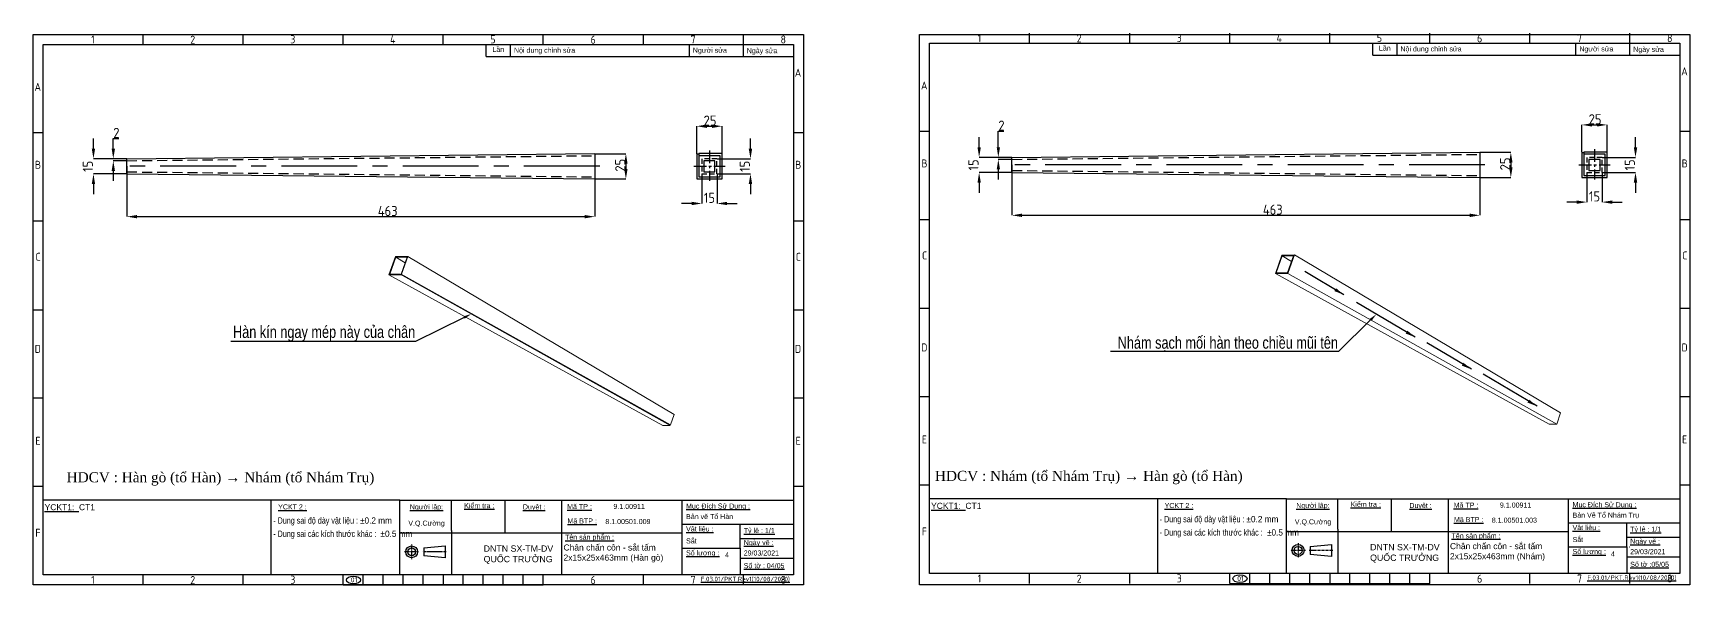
# Model space of a CAD drawing. Header units: millimetres. Extents: x -205945 to -46279, y 28253 to 108078.
# Drawn here: x -116223 to -114584, y 54453 to 54999 of the extents above; entities that cross this region are included whole.
import ezdxf
from ezdxf import colors
from ezdxf.entities.mleader import LeaderData, LeaderLine
from ezdxf.math import Vec2, Vec3

# ---------------------------------------------------------------- set-up
doc = ezdxf.new("R2010")
doc.units = ezdxf.units.MM
doc.header["$PDMODE"] = 2
for name, pattern in [('CENTER', [2, 1.25, -0.25, 0.25, -0.25]), ('CENTERX2', [4, 2.5, -0.5, 0.5, -0.5]), ('CONTPVMNIL', [0]), ('DASHEDX2', [1.5, 1, -0.5])]:
    doc.linetypes.add(name, pattern=pattern)
doc.layers.get('0').update_dxf_attribs({"linetype": 'CONTPVMNIL'})
doc.layers.get('DEFPOINTS').update_dxf_attribs({"color": 6})
for name, color, linetype in [('CENTER', 1, 'CENTERX2'), ('FRAME050', 6, 'Continuous'), ('hatch', 4, 'DASHEDX2'), ('MAIN', 7, 'Continuous')]:
    doc.layers.add(name, color=color, linetype=linetype)
doc.styles.add('ISOCP', font='isocp')
doc.styles.add('SLDTEXTSTYLE1', font='timesi.ttf', dxfattribs={"width": 0.933})
doc.styles.add('SLDTEXTSTYLE3', font='TXT', dxfattribs={"width": 0.65, "bigfont": 'bigfont'})
doc.styles.get("Standard").update_dxf_attribs({"font": 'isocp.shx'})
doc.styles.add('style1', font='arial.ttf', dxfattribs={"width": 0.75})
doc.dimstyles.new('Dim20', dxfattribs={"dimtxt": 20, "dimasz": 10, "dimexe": 0, "dimexo": 0, "dimgap": 0.6, "dimtad": 1, "dimtoh": 1, "dimdsep": 46, "dimtxsty": 'ISOCP', "dimcen": 0, "dimclrd": 3, "dimclre": 3, "dimclrt": 7, "dimadec": 3, "dimazin": 2, "dimtp": 0.05, "dimtm": 0.05, "dimtfac": 0.7, "dimtofl": 0, "dimtmove": 0, "dimatfit": 3, "dimfxl": 0, "dimtolj": 1, "dimarcsym": 0})
doc.dimstyles.new('Dim20$0', dxfattribs={"dimtxt": 20, "dimasz": 10, "dimexe": 0, "dimexo": 0, "dimgap": 0.6, "dimtad": 1, "dimtoh": 1, "dimdsep": 46, "dimtxsty": 'ISOCP', "dimcen": 0, "dimclrd": 3, "dimclre": 3, "dimclrt": 7, "dimadec": 3, "dimazin": 2, "dimtp": 0.05, "dimtm": 0.05, "dimtfac": 0.7, "dimtofl": 0, "dimtmove": 0, "dimatfit": 3, "dimfxl": 0, "dimtolj": 1, "dimarcsym": 0})

# ---------------------------------------------------------------- blocks, each defined once
blk = doc.blocks.new('ẢERHAEEH')
at = {"layer": 'FRAME050'}
for p, q in [((-261.36, 213.96), (-261.36, 217.92)), ((-221.76, 213.96), (-221.76, 217.92)), ((-182.16, 213.96), (-182.16, 217.92)), ((-142.56, 213.96), (-142.56, 217.92)), ((-102.96, 213.96), (-102.96, 217.92)), ((-63.36, 213.96), (-63.36, 217.92)), ((-23.76, 213.96), (-23.76, 217.92)), ((-300.96, 178.96), (-304.92, 178.96)), ((0, 178.96), (-3.96, 178.96)), ((-300.96, 143.96), (-304.92, 143.96)), ((0, 143.96), (-3.96, 143.96)), ((-304.92, 108.96), (-300.96, 108.96)), ((-3.96, 108.96), (0, 108.96)), ((-300.96, 73.96), (-304.92, 73.96)), ((0, 73.96), (-3.96, 73.96)), ((-300.96, 38.96), (-304.92, 38.96)), ((0, 38.96), (-3.96, 38.96)), ((-261.36, 0), (-261.36, 3.96)), ((-221.76, 0), (-221.76, 3.96)), ((-182.16, 0), (-182.16, 3.96)), ((-182.16, 0), (-102.96, 0)), ((-174.24, 0), (-174.24, 3.96)), ((-166.32, 0), (-166.32, 3.96)), ((-158.4, 0), (-158.4, 3.96)), ((-150.48, 0), (-150.48, 3.96)), ((-142.56, 3.96), (-142.56, 0)), ((-134.64, 0), (-134.64, 3.96)), ((-126.72, 0), (-126.72, 3.96)), ((-118.8, 0), (-118.8, 3.96)), ((-110.88, 0), (-110.88, 3.96)), ((-102.96, 0), (-102.96, 3.96)), ((-63.36, 0), (-63.36, 3.96)), ((-23.76, 0), (-23.76, 3.96))]:
    blk.add_line(p, q, dxfattribs=at)
at = {"layer": 'MAIN', "color": 7, "linetype": 'Continuous'}
blk.add_lwpolyline([(-300.96, 213.96), (-3.96, 213.96), (-3.96, 3.96), (-300.96, 3.96)], close=True, dxfattribs=at)
at = {"layer": 'FRAME050', "style": 'ISOCP'}
for s, p in [('1', (-281.95, 214.36)), ('2', (-242.72, 214.28)), ('3', (-203.13, 214.42)), ('4', (-163.63, 214.36)), ('5', (-123.93, 214.42)), ('6', (-84.25, 214.28)), ('7', (-44.67, 214.36)), ('8', (-9.03, 214.36)), ('A', (-3.41, 201.17)), ('A', (-304.37, 195.59)), ('B', (-304.21, 164.74)), ('B', (-3.25, 164.74)), ('C', (-303.97, 128.3)), ('C', (-3.01, 128.3)), ('D', (-304.3, 91.87)), ('D', (-3.34, 91.87)), ('E', (-304.05, 55.44)), ('E', (-3.09, 55.44)), ('F', (-304.05, 19.01)), ('1', (-281.95, 0.4)), ('2', (-242.72, 0.32)), ('3', (-203.13, 0.46)), ('6', (-84.25, 0.32)), ('7', (-44.67, 0.4)), ('8', (-9.03, 0.4))]:
    blk.add_text(s, height=3.17, dxfattribs=at).set_placement(p)
blk = doc.blocks.new('*D387')
at = {"color": 3, "lineweight": -2, "ltscale": 30, "transparency": 16777216}
for p, q in [((-115254.4, 54868.9), (-115254.4, 54819)), ((-114791.4, 54868.9), (-114791.4, 54819)), ((-115244.4, 54819), (-114801.4, 54819))]:
    blk.add_line(p, q, dxfattribs=at)
at = {"color": 3, "ltscale": 30, "transparency": 16777216}
for points in [[(-115244.4, 54820.7), (-115244.4, 54817.3), (-115254.4, 54819)], [(-114801.4, 54820.7), (-114801.4, 54817.3), (-114791.4, 54819)]]:
    blk.add_solid(points, dxfattribs=at)
at = {"layer": 'DEFPOINTS', "color": 0, "ltscale": 30, "transparency": 16777216}
for p in [(-115254.4, 54868.9), (-114791.4, 54868.9), (-114791.4, 54819)]:
    blk.add_point(p, dxfattribs=at)
at = {"color": 7, "ltscale": 30, "transparency": 16777216, "insert": (-114996.3, 54824.6), "char_height": 10, "attachment_point": 5, "style": 'ISOCP'}
blk.add_mtext('\\A1;463', dxfattribs=at)
blk = doc.blocks.new('*D388')
at = {"color": 3, "lineweight": -2, "ltscale": 30, "transparency": 16777216}
for p, q in [((-114791.4, 54881.4), (-114760.7, 54881.4)), ((-114760.7, 54871.4), (-114760.7, 54866.4)), ((-114791.4, 54856.4), (-114760.7, 54856.4))]:
    blk.add_line(p, q, dxfattribs=at)
at = {"color": 3, "ltscale": 30, "transparency": 16777216}
for points in [[(-114762.3, 54871.4), (-114759, 54871.4), (-114760.7, 54881.4)], [(-114762.3, 54866.4), (-114759, 54866.4), (-114760.7, 54856.4)]]:
    blk.add_solid(points, dxfattribs=at)
at = {"layer": 'DEFPOINTS', "color": 0, "ltscale": 30, "transparency": 16777216}
for p in [(-114791.4, 54881.4), (-114791.4, 54856.4), (-114760.7, 54856.4)]:
    blk.add_point(p, dxfattribs=at)
at = {"color": 7, "ltscale": 30, "transparency": 16777216, "insert": (-114766.3, 54869.9), "char_height": 10, "attachment_point": 5, "rotation": 90, "style": 'ISOCP'}
blk.add_mtext('\\A1;25', dxfattribs=at)
blk = doc.blocks.new('*D389')
at = {"color": 3, "lineweight": -2, "ltscale": 30, "transparency": 16777216}
for p, q in [((-114690.4, 54881.4), (-114690.4, 54908.5)), ((-114680.4, 54908.5), (-114675.4, 54908.5)), ((-114665.4, 54881.4), (-114665.4, 54908.5))]:
    blk.add_line(p, q, dxfattribs=at)
at = {"color": 3, "ltscale": 30, "transparency": 16777216}
for points in [[(-114680.4, 54910.2), (-114680.4, 54906.9), (-114690.4, 54908.5)], [(-114675.4, 54910.2), (-114675.4, 54906.9), (-114665.4, 54908.5)]]:
    blk.add_solid(points, dxfattribs=at)
at = {"layer": 'DEFPOINTS', "color": 0, "ltscale": 30, "transparency": 16777216}
for p in [(-114665.4, 54908.5), (-114690.4, 54881.4), (-114665.4, 54881.4)]:
    blk.add_point(p, dxfattribs=at)
at = {"color": 7, "ltscale": 30, "transparency": 16777216, "insert": (-114677.3, 54914.1), "char_height": 10, "attachment_point": 5, "style": 'ISOCP'}
blk.add_mtext('\\A1;25', dxfattribs=at)
blk = doc.blocks.new('*D390')
at = {"color": 3, "lineweight": -2, "ltscale": 30, "transparency": 16777216}
for p, q in [((-115267.9, 54886.4), (-115267.9, 54902.2)), ((-115267.9, 54902.2), (-115262.4, 54902.2)), ((-115254.4, 54876.4), (-115267.9, 54876.4)), ((-115254.4, 54874.4), (-115267.9, 54874.4)), ((-115267.9, 54864.4), (-115267.9, 54854.4))]:
    blk.add_line(p, q, dxfattribs=at)
at = {"color": 3, "ltscale": 30, "transparency": 16777216}
for points in [[(-115269.5, 54886.4), (-115266.2, 54886.4), (-115267.9, 54876.4)], [(-115269.5, 54864.4), (-115266.2, 54864.4), (-115267.9, 54874.4)]]:
    blk.add_solid(points, dxfattribs=at)
at = {"layer": 'DEFPOINTS', "color": 0, "ltscale": 30, "transparency": 16777216}
for p in [(-115267.9, 54874.4), (-115254.4, 54876.4), (-115254.4, 54874.4)]:
    blk.add_point(p, dxfattribs=at)
at = {"color": 7, "ltscale": 30, "transparency": 16777216, "insert": (-115264.8, 54907.8), "char_height": 10, "attachment_point": 5, "style": 'ISOCP'}
blk.add_mtext('\\A1;2', dxfattribs=at)
blk = doc.blocks.new('*D484')
at = {"color": 3, "lineweight": -2, "ltscale": 30, "transparency": 16777216}
for p, q in [((-116130.3, 54867.5), (-116130.3, 54817.7)), ((-115667.3, 54867.5), (-115667.3, 54817.7)), ((-116120.3, 54817.7), (-115677.3, 54817.7))]:
    blk.add_line(p, q, dxfattribs=at)
at = {"color": 3, "ltscale": 30, "transparency": 16777216}
for points in [[(-116120.3, 54819.3), (-116120.3, 54816), (-116130.3, 54817.7)], [(-115677.3, 54819.3), (-115677.3, 54816), (-115667.3, 54817.7)]]:
    blk.add_solid(points, dxfattribs=at)
at = {"layer": 'DEFPOINTS', "color": 0, "ltscale": 30, "transparency": 16777216}
for p in [(-116130.3, 54867.5), (-115667.3, 54867.5), (-115667.3, 54817.7)]:
    blk.add_point(p, dxfattribs=at)
at = {"color": 7, "ltscale": 30, "transparency": 16777216, "insert": (-115872.2, 54823.3), "char_height": 10, "attachment_point": 5, "style": 'ISOCP'}
blk.add_mtext('\\A1;463', dxfattribs=at)
blk = doc.blocks.new('*D485')
at = {"color": 3, "lineweight": -2, "ltscale": 30, "transparency": 16777216}
for p, q in [((-115667.3, 54880), (-115636.5, 54880)), ((-115636.5, 54870), (-115636.5, 54865)), ((-115667.3, 54855), (-115636.5, 54855))]:
    blk.add_line(p, q, dxfattribs=at)
at = {"color": 3, "ltscale": 30, "transparency": 16777216}
for points in [[(-115638.2, 54870), (-115634.8, 54870), (-115636.5, 54880)], [(-115638.2, 54865), (-115634.8, 54865), (-115636.5, 54855)]]:
    blk.add_solid(points, dxfattribs=at)
at = {"layer": 'DEFPOINTS', "color": 0, "ltscale": 30, "transparency": 16777216}
for p in [(-115667.3, 54880), (-115667.3, 54855), (-115636.5, 54855)]:
    blk.add_point(p, dxfattribs=at)
at = {"color": 7, "ltscale": 30, "transparency": 16777216, "insert": (-115642.1, 54868.6), "char_height": 10, "attachment_point": 5, "rotation": 90, "style": 'ISOCP'}
blk.add_mtext('\\A1;25', dxfattribs=at)
blk = doc.blocks.new('*D486')
at = {"color": 3, "lineweight": -2, "ltscale": 30, "transparency": 16777216}
for p, q in [((-116143.8, 54885), (-116143.8, 54895)), ((-116143.8, 54895), (-116138.3, 54895)), ((-116130.3, 54875), (-116143.8, 54875)), ((-116130.3, 54873), (-116143.8, 54873)), ((-116143.8, 54863), (-116143.8, 54853))]:
    blk.add_line(p, q, dxfattribs=at)
at = {"color": 3, "ltscale": 30, "transparency": 16777216}
for points in [[(-116145.4, 54885), (-116142.1, 54885), (-116143.8, 54875)], [(-116145.4, 54863), (-116142.1, 54863), (-116143.8, 54873)]]:
    blk.add_solid(points, dxfattribs=at)
at = {"layer": 'DEFPOINTS', "color": 0, "ltscale": 30, "transparency": 16777216}
for p in [(-116143.8, 54873), (-116130.3, 54875), (-116130.3, 54873)]:
    blk.add_point(p, dxfattribs=at)
at = {"color": 7, "ltscale": 30, "transparency": 16777216, "insert": (-116140.7, 54900.6), "char_height": 10, "attachment_point": 5, "style": 'ISOCP'}
blk.add_mtext('\\A1;2', dxfattribs=at)
blk = doc.blocks.new('A$C0D1F2D8E')
at = {"color": 0, "linetype": 'Continuous', "lineweight": 0, "extrusion": (1.38778e-16, 0.830963, 0.556327)}
for p, q in [((-870.3, 910.6), (-846.5, 915)), ((-870.3, 910.6), (-863.9, 524.1)), ((-862.5, 897.4), (-870.3, 910.6)), ((-869, 910.3), (-847.1, 914.2)), ((-861.8, 898.1), (-869, 910.3)), ((-840, 902.1), (-861.8, 898.1)), ((-847.1, 914.2), (-847.3, 900.8)), ((-847.1, 914.2), (-840, 902.1)), ((-846.5, 915), (-838.7, 901.7)), ((-838.7, 901.7), (-862.5, 897.4)), ((-862.5, 897.4), (-859.3, 516.2)), ((-838.7, 901.7), (-845, 518.8)), ((-863.9, 524.1), (-859.3, 516.2)), ((-859.3, 516.2), (-845, 518.8))]:
    blk.add_line(p, q, dxfattribs=at)
blk = doc.blocks.new('*D498')
at = {"color": 3, "lineweight": -2, "ltscale": 30, "transparency": 16777216}
for p, q in [((-115286.9, 54886.4), (-115286.9, 54896.4)), ((-115254.4, 54876.4), (-115286.9, 54876.4)), ((-115254.4, 54861.4), (-115286.9, 54861.4)), ((-115286.9, 54851.4), (-115286.9, 54841.4))]:
    blk.add_line(p, q, dxfattribs=at)
at = {"color": 3, "ltscale": 30, "transparency": 16777216}
for points in [[(-115288.5, 54886.4), (-115285.2, 54886.4), (-115286.9, 54876.4)], [(-115288.5, 54851.4), (-115285.2, 54851.4), (-115286.9, 54861.4)]]:
    blk.add_solid(points, dxfattribs=at)
at = {"layer": 'DEFPOINTS', "color": 0, "ltscale": 30, "transparency": 16777216}
for p in [(-115286.9, 54861.4), (-115254.4, 54876.4), (-115254.4, 54861.4)]:
    blk.add_point(p, dxfattribs=at)
at = {"color": 7, "ltscale": 30, "transparency": 16777216, "insert": (-115292.5, 54868.9), "char_height": 10, "attachment_point": 5, "rotation": 90, "style": 'ISOCP'}
blk.add_mtext('\\A1;15', dxfattribs=at)
blk = doc.blocks.new('*D499')
at = {"color": 3, "lineweight": -2, "ltscale": 30, "transparency": 16777216}
for p, q in [((-116163.4, 54885), (-116163.4, 54895)), ((-116130.3, 54875), (-116163.4, 54875)), ((-116130.3, 54860), (-116163.4, 54860)), ((-116163.4, 54850), (-116163.4, 54840))]:
    blk.add_line(p, q, dxfattribs=at)
at = {"color": 3, "ltscale": 30, "transparency": 16777216}
for points in [[(-116165.1, 54885), (-116161.8, 54885), (-116163.4, 54875)], [(-116165.1, 54850), (-116161.8, 54850), (-116163.4, 54860)]]:
    blk.add_solid(points, dxfattribs=at)
at = {"layer": 'DEFPOINTS', "color": 0, "ltscale": 30, "transparency": 16777216}
for p in [(-116130.3, 54875), (-116163.4, 54860), (-116130.3, 54860)]:
    blk.add_point(p, dxfattribs=at)
at = {"color": 7, "ltscale": 30, "transparency": 16777216, "insert": (-116169, 54867.5), "char_height": 10, "attachment_point": 5, "rotation": 90, "style": 'ISOCP'}
blk.add_mtext('\\A1;15', dxfattribs=at)
blk = doc.blocks.new('*D514')
at = {"color": 3, "lineweight": -2, "ltscale": 30, "transparency": 16777216}
for p, q in [((-115566.3, 54880), (-115566.3, 54907.2)), ((-115556.3, 54907.2), (-115551.3, 54907.2)), ((-115541.3, 54880), (-115541.3, 54907.2))]:
    blk.add_line(p, q, dxfattribs=at)
at = {"color": 3, "ltscale": 30, "transparency": 16777216}
for points in [[(-115556.3, 54908.9), (-115556.3, 54905.5), (-115566.3, 54907.2)], [(-115551.3, 54908.9), (-115551.3, 54905.5), (-115541.3, 54907.2)]]:
    blk.add_solid(points, dxfattribs=at)
at = {"layer": 'DEFPOINTS', "color": 0, "ltscale": 30, "transparency": 16777216}
for p in [(-115541.3, 54907.2), (-115566.3, 54880), (-115541.3, 54880)]:
    blk.add_point(p, dxfattribs=at)
at = {"color": 7, "ltscale": 30, "transparency": 16777216, "insert": (-115553.2, 54912.8), "char_height": 10, "attachment_point": 5, "style": 'ISOCP'}
blk.add_mtext('\\A1;25', dxfattribs=at)
blk = doc.blocks.new('*D577')
at = {"color": 3, "lineweight": -2, "ltscale": 30, "transparency": 16777216}
for p, q in [((-115513.2, 54885), (-115513.2, 54895)), ((-115546.3, 54875), (-115513.2, 54875)), ((-115546.3, 54860), (-115513.2, 54860)), ((-115513.2, 54850), (-115513.2, 54840))]:
    blk.add_line(p, q, dxfattribs=at)
at = {"color": 3, "ltscale": 30, "transparency": 16777216}
for points in [[(-115514.9, 54885), (-115511.5, 54885), (-115513.2, 54875)], [(-115514.9, 54850), (-115511.5, 54850), (-115513.2, 54860)]]:
    blk.add_solid(points, dxfattribs=at)
at = {"layer": 'DEFPOINTS', "color": 0, "ltscale": 30, "transparency": 16777216}
for p in [(-115546.3, 54875, 0), (-115513.2, 54875), (-115546.3, 54860, 0)]:
    blk.add_point(p, dxfattribs=at)
at = {"color": 7, "ltscale": 30, "transparency": 16777216, "insert": (-115518.8, 54867.5), "char_height": 10, "attachment_point": 5, "rotation": 90, "style": 'ISOCP'}
blk.add_mtext('\\A1;15', dxfattribs=at)
blk = doc.blocks.new('*D578')
at = {"color": 3, "lineweight": -2, "ltscale": 30, "transparency": 16777216}
for p, q in [((-115561.3, 54860), (-115561.3, 54830.7)), ((-115546.3, 54860), (-115546.3, 54830.7)), ((-115571.3, 54830.7), (-115581.3, 54830.7)), ((-115536.3, 54830.7), (-115526.3, 54830.7))]:
    blk.add_line(p, q, dxfattribs=at)
at = {"color": 3, "ltscale": 30, "transparency": 16777216}
for points in [[(-115571.3, 54832.4), (-115571.3, 54829.1), (-115561.3, 54830.7)], [(-115536.3, 54832.4), (-115536.3, 54829.1), (-115546.3, 54830.7)]]:
    blk.add_solid(points, dxfattribs=at)
at = {"layer": 'DEFPOINTS', "color": 0, "ltscale": 30, "transparency": 16777216}
for p in [(-115561.3, 54860, 0), (-115546.3, 54860), (-115546.3, 54830.7)]:
    blk.add_point(p, dxfattribs=at)
at = {"color": 7, "ltscale": 30, "transparency": 16777216, "insert": (-115553.8, 54836.3), "char_height": 10, "attachment_point": 5, "style": 'ISOCP'}
blk.add_mtext('\\A1;15', dxfattribs=at)
blk = doc.blocks.new('*D579')
at = {"color": 3, "lineweight": -2, "ltscale": 30, "transparency": 16777216}
for p, q in [((-114637.3, 54886.4), (-114637.3, 54896.4)), ((-114670.4, 54876.4), (-114637.3, 54876.4)), ((-114670.4, 54861.4), (-114637.3, 54861.4)), ((-114637.3, 54851.4), (-114637.3, 54841.4))]:
    blk.add_line(p, q, dxfattribs=at)
at = {"color": 3, "ltscale": 30, "transparency": 16777216}
for points in [[(-114639, 54886.4), (-114635.6, 54886.4), (-114637.3, 54876.4)], [(-114639, 54851.4), (-114635.6, 54851.4), (-114637.3, 54861.4)]]:
    blk.add_solid(points, dxfattribs=at)
at = {"layer": 'DEFPOINTS', "color": 0, "ltscale": 30, "transparency": 16777216}
for p in [(-114670.4, 54876.4, 0), (-114670.4, 54861.4, 0), (-114637.3, 54876.4)]:
    blk.add_point(p, dxfattribs=at)
at = {"color": 7, "ltscale": 30, "transparency": 16777216, "insert": (-114642.9, 54868.9), "char_height": 10, "attachment_point": 5, "rotation": 90, "style": 'ISOCP'}
blk.add_mtext('\\A1;15', dxfattribs=at)
blk = doc.blocks.new('*D580')
at = {"color": 3, "lineweight": -2, "ltscale": 30, "transparency": 16777216}
for p, q in [((-114685.4, 54861.4), (-114685.4, 54832.1)), ((-114670.4, 54861.4), (-114670.4, 54832.1)), ((-114695.4, 54832.1), (-114705.4, 54832.1)), ((-114660.4, 54832.1), (-114650.4, 54832.1))]:
    blk.add_line(p, q, dxfattribs=at)
at = {"color": 3, "ltscale": 30, "transparency": 16777216}
for points in [[(-114695.4, 54833.7), (-114695.4, 54830.4), (-114685.4, 54832.1)], [(-114660.4, 54833.7), (-114660.4, 54830.4), (-114670.4, 54832.1)]]:
    blk.add_solid(points, dxfattribs=at)
at = {"layer": 'DEFPOINTS', "color": 0, "ltscale": 30, "transparency": 16777216}
for p in [(-114685.4, 54861.4, 0), (-114670.4, 54861.4), (-114670.4, 54832.1)]:
    blk.add_point(p, dxfattribs=at)
at = {"color": 7, "ltscale": 30, "transparency": 16777216, "insert": (-114677.9, 54837.7), "char_height": 10, "attachment_point": 5, "style": 'ISOCP'}
blk.add_mtext('\\A1;15', dxfattribs=at)

msp = doc.modelspace()

# ---------------------------------------------------------------- linework, layer by layer
at = {"ltscale": 30}
for p, q in [((-116130.332, 54875.041, 0), (-115667.332, 54880.041, 0)), ((-115667.332, 54880.041, 0), (-115667.332, 54855.041, 0)), ((-115254.42, 54876.386, 0), (-114791.42, 54881.386, 0)), ((-114791.42, 54881.386, 0), (-114791.42, 54856.386, 0)), ((-116130.332, 54860.041, 0), (-116130.332, 54875.041, 0)), ((-115254.42, 54861.386, 0), (-115254.42, 54876.386, 0)), ((-115254.42, 54861.386, 0), (-114791.42, 54856.386, 0)), ((-116130.332, 54860.041, 0), (-115667.332, 54855.041, 0))]:
    msp.add_line(p, q, dxfattribs=at)
at = {"ltscale": 50}
for p, q in [((-115564.326, 54879.541, 0), (-115566.326, 54879.541, 0)), ((-115566.326, 54879.541, 0), (-115566.326, 54855.041, 0)), ((-115541.326, 54880.041, 0), (-115564.326, 54880.041, 0)), ((-115564.326, 54880.041, 0), (-115564.326, 54857.041, 0)), ((-115543.326, 54878.041, 0), (-115564.326, 54878.041, 0)), ((-115543.326, 54857.041, 0), (-115543.326, 54878.041, 0)), ((-115541.326, 54855.041, 0), (-115541.326, 54880.041, 0)), ((-114688.414, 54880.886, 0), (-114690.414, 54880.886, 0)), ((-114690.414, 54880.886, 0), (-114690.414, 54856.386, 0)), ((-114665.414, 54881.386, 0), (-114688.414, 54881.386, 0)), ((-114688.414, 54881.386, 0), (-114688.414, 54858.386, 0)), ((-114667.414, 54879.386, 0), (-114688.414, 54879.386, 0)), ((-114667.414, 54858.386, 0), (-114667.414, 54879.386, 0)), ((-114665.414, 54856.386, 0), (-114665.414, 54881.386, 0)), ((-115566.326, 54855.041, 0), (-115541.326, 54855.041, 0)), ((-115564.326, 54857.041, 0), (-115543.326, 54857.041, 0)), ((-114690.414, 54856.386, 0), (-114665.414, 54856.386, 0)), ((-114688.414, 54858.386, 0), (-114667.414, 54858.386, 0))]:
    msp.add_line(p, q, dxfattribs=at)
at = {"color": 0, "linetype": 'Continuous', "lineweight": 0, "extrusion": (-0.721444, 0.412332, 0.556327)}
for p, q in [((-115870.928, 54760.01, 0), (-115864.51, 54778.229, 0)), ((-115870.18, 54760.745, 0), (-115864.276, 54777.507, 0)), ((-115864.51, 54778.229, 0), (-115852.237, 54778.398, 0)), ((-115864.276, 54777.507, 0), (-115852.985, 54777.662, 0)), ((-115864.276, 54777.507, 0), (-115854.952, 54772.076, 0)), ((-115852.985, 54777.662, 0), (-115858.889, 54760.9, 0)), ((-115852.237, 54778.398, 0), (-115858.481, 54760.671, 0)), ((-115852.237, 54778.398, 0), (-115588.752, 54621.992, 0)), ((-115858.655, 54760.178, 0), (-115870.928, 54760.01, 0)), ((-115870.928, 54760.01, 0), (-115599.967, 54610.959, 0)), ((-115859.918, 54760.886, 0), (-115870.18, 54760.745, 0)), ((-115859.918, 54760.886, 0), (-115592.603, 54611.06, 0)), ((-115858.889, 54760.9, 0), (-115592.429, 54611.554, 0)), ((-115592.429, 54611.554, 0), (-115588.752, 54621.992, 0)), ((-115599.967, 54610.959, 0), (-115592.603, 54611.06, 0))]:
    msp.add_line(p, q, dxfattribs=at)
for p, q in [((-115860.125, 54537.085), (-116213.214, 54537.085)), ((-115987.744, 54537.085), (-115987.744, 54463.103)), ((-115756.363, 54537.085), (-115756.363, 54504.829)), ((-115580.891, 54513.204), (-115580.891, 54537.085)), ((-114982.819, 54538.43), (-115335.907, 54538.43)), ((-115110.437, 54538.43), (-115110.437, 54464.447)), ((-114879.056, 54538.43), (-114879.056, 54506.173)), ((-114703.584, 54514.548), (-114703.584, 54538.43)), ((-115860.125, 54504.829), (-115699.735, 54504.829)), ((-115809.137, 54506.88), (-115809.137, 54463.103)), ((-114982.819, 54506.173), (-114822.429, 54506.173)), ((-114931.83, 54508.224), (-114931.83, 54464.447)), ((-115523.291, 54499.136), (-115470.714, 54499.136)), ((-114645.984, 54500.48), (-114593.407, 54500.48)), ((-115523.291, 54479.529), (-115470.714, 54479.529)), ((-114645.984, 54480.873), (-114593.407, 54480.873))]:
    msp.add_line(p, q)
at = {"ltscale": 3}
for p, q in [((-115699.735, 54504.829), (-115580.891, 54504.829)), ((-114822.429, 54506.173), (-114703.584, 54506.173))]:
    msp.add_line(p, q, dxfattribs=at)
at = {"linetype": 'ByBlock'}
for p, q in [((-115523.291, 54489.503), (-115523.291, 54463.103)), ((-114645.984, 54490.847), (-114645.984, 54464.447))]:
    msp.add_line(p, q, dxfattribs=at)
at = {"ltscale": 50, "elevation": 0}
for points in [[(-115559.326, 54862.041), (-115548.326, 54862.041), (-115548.326, 54873.041), (-115559.326, 54873.041)], [(-114683.414, 54863.386), (-114672.414, 54863.386), (-114672.414, 54874.386), (-114683.414, 54874.386)]]:
    msp.add_lwpolyline(points, close=True, dxfattribs=at)
at = {"color": 1}
for centre in [(-115906.082, 54458.038), (-115028.775, 54459.383)]:
    msp.add_ellipse(centre, major_axis=(-7.026, 0), ratio=0.55171628, dxfattribs=at)
at = {"layer": 'CENTER', "ltscale": 5}
for p, q in [((-115553.826, 54883.041, 0), (-115553.826, 54853.041, 0)), ((-114677.914, 54884.386, 0), (-114677.914, 54854.386, 0)), ((-115569.326, 54867.541, 0), (-115538.326, 54867.541, 0)), ((-114693.414, 54868.886, 0), (-114662.414, 54868.886, 0))]:
    msp.add_line(p, q, dxfattribs=at)
at = {"layer": 'CENTER', "ltscale": 30}
for p, q in [((-115662.332, 54867.541, 0), (-116135.332, 54867.541, 0)), ((-114786.42, 54868.886, 0), (-115259.42, 54868.886, 0))]:
    msp.add_line(p, q, dxfattribs=at)
at = {"layer": 'CENTER', "color": 1, "linetype": 'CENTER', "ltscale": 0.05}
for p, q in [((-115841.368, 54485.92), (-115855.629, 54485.92)), ((-115848.499, 54493.05), (-115848.499, 54478.789)), ((-114964.061, 54487.264), (-114978.322, 54487.264)), ((-114971.192, 54494.395), (-114971.192, 54480.134))]:
    msp.add_line(p, q, dxfattribs=at)
at = {"layer": 'CENTER'}
for p, q in [((-115814.314, 54485.92), (-115837.422, 54485.92)), ((-114937.007, 54487.264), (-114960.116, 54487.264))]:
    msp.add_line(p, q, dxfattribs=at)
at = {"layer": 'DEFPOINTS', "ltscale": 30}
msp.add_lwpolyline([(-116223.114, 54998.003), (-115460.814, 54998.003), (-115460.814, 54453.203), (-116223.114, 54453.203)], close=True, dxfattribs=at)
at = {"layer": 'DEFPOINTS', "ltscale": 30, "elevation": 0}
msp.add_lwpolyline([(-115345.807, 54998.003), (-114583.507, 54998.003), (-114583.507, 54453.203), (-115345.807, 54453.203)], close=True, dxfattribs=at)
at = {"layer": 'hatch', "ltscale": 10}
for p, q in [((-116130.332, 54873.041, 0), (-115667.332, 54878.041, 0)), ((-115254.42, 54874.386, 0), (-114791.42, 54879.386, 0)), ((-116130.332, 54862.041, 0), (-115667.332, 54857.041, 0)), ((-115254.42, 54863.386, 0), (-114791.42, 54858.386, 0))]:
    msp.add_line(p, q, dxfattribs=at)
at = {"layer": 'hatch', "ltscale": 5, "elevation": 0}
for points in [[(-115561.326, 54860.041), (-115546.326, 54860.041), (-115546.326, 54875.041), (-115561.326, 54875.041)], [(-114685.414, 54861.386), (-114670.414, 54861.386), (-114670.414, 54876.386), (-114685.414, 54876.386)]]:
    msp.add_lwpolyline(points, close=True, dxfattribs=at)
at = {"layer": 'MAIN'}
for p, q in [((-115774.619, 54976.103), (-115774.619, 54988.103)), ((-115774.619, 54976.103), (-115470.714, 54976.103)), ((-115750.619, 54976.103), (-115750.619, 54988.103)), ((-115573.549, 54976.103), (-115573.549, 54988.103)), ((-115520.214, 54976.103), (-115520.214, 54988.103)), ((-114897.312, 54977.447), (-114897.312, 54989.447)), ((-114897.312, 54977.447), (-114593.407, 54977.447)), ((-114873.312, 54977.447), (-114873.312, 54989.447)), ((-114696.243, 54977.447), (-114696.243, 54989.447)), ((-114642.907, 54977.447), (-114642.907, 54989.447)), ((-115860.125, 54537.085), (-115470.714, 54537.085)), ((-115860.125, 54504.829), (-115860.125, 54537.085)), ((-115809.137, 54506.88), (-115809.137, 54537.085)), ((-115699.735, 54513.204), (-115699.735, 54537.085)), ((-114982.819, 54538.43), (-114593.407, 54538.43)), ((-114982.819, 54506.173), (-114982.819, 54538.43)), ((-114931.83, 54508.224), (-114931.83, 54538.43)), ((-114822.429, 54514.548), (-114822.429, 54538.43)), ((-115860.125, 54463.103), (-115860.125, 54504.829)), ((-115699.735, 54489.503), (-115699.735, 54513.204)), ((-115580.891, 54513.204), (-115470.714, 54513.204)), ((-115580.891, 54489.503), (-115580.891, 54513.204)), ((-115523.291, 54489.503), (-115523.291, 54513.204)), ((-114982.819, 54464.447), (-114982.819, 54506.173)), ((-114822.429, 54490.847), (-114822.429, 54514.548)), ((-114703.584, 54514.548), (-114593.407, 54514.548)), ((-114703.584, 54490.847), (-114703.584, 54514.548)), ((-114645.984, 54490.847), (-114645.984, 54514.548)), ((-115836.511, 54489.84), (-115815.442, 54491.8)), ((-115836.511, 54489.84), (-115836.511, 54481.999)), ((-115815.442, 54491.8), (-115815.442, 54480.039)), ((-115699.735, 54463.103), (-115699.735, 54489.503)), ((-115580.891, 54489.503), (-115523.291, 54489.503)), ((-115580.891, 54463.103), (-115580.891, 54489.503)), ((-115520.414, 54489.503), (-115520.309, 54489.503)), ((-114959.205, 54491.185), (-114938.135, 54493.145)), ((-114959.205, 54491.185), (-114959.205, 54483.344)), ((-114938.135, 54493.145), (-114938.135, 54481.384)), ((-114822.429, 54464.447), (-114822.429, 54490.847)), ((-114703.584, 54490.847), (-114645.984, 54490.847)), ((-114703.584, 54464.447), (-114703.584, 54490.847)), ((-114643.107, 54490.847), (-114643.003, 54490.847)), ((-115815.442, 54480.039), (-115836.511, 54481.999)), ((-114938.135, 54481.384), (-114959.205, 54483.344))]:
    msp.add_line(p, q, dxfattribs=at)
for centre, radius in [((-115848.499, 54485.92), 5.881), ((-115848.499, 54485.92), 3.92), ((-114971.192, 54487.264), 5.881), ((-114971.192, 54487.264), 3.92)]:
    msp.add_circle(centre, radius, dxfattribs=at)

# ---------------------------------------------------------------- block references
at = {"xscale": 2.5, "yscale": 2.5, "zscale": 2.5}
for p in [(-115460.814, 54453.203), (-114583.507, 54454.547)]:
    msp.add_blockref('ẢERHAEEH', p, dxfattribs=at)
at = {"ltscale": 3, "xscale": 0.8000000000000003, "yscale": 0.8000000000000003, "zscale": 0.8000000000000003, "rotation": 60.25041959645514}
msp.add_blockref('A$C0D1F2D8E', (-114015.677, 55004.318, 0), dxfattribs=at)

# ---------------------------------------------------------------- texts
at = {"attachment_point": 1}
for s, insert, char_height, width in [('{\\fArial|b0|i0|c0|p34;Lần}', (-115768.577, 54985.736), 5, 24.50884), ('{\\fArial|b0|i0|c0|p34;Lần}', (-114891.27, 54987.081), 5, 24.50884), ('{\\fArial|b0|i0|c0|p34;\\LYCKT1:\\l  CT1}', (-115334.431, 54534.44), 6, 116.20349), ('{\\fArial|b0|i0|c0|p34;\\LYCKT1:\\l  CT1}', (-116211.738, 54533.095), 6, 88.82097), ('{\\fArial|b0|i0|c0|p34;29/03/2021}', (-115519.889, 54487.24), 5, 11.98235), ('{\\fArial|b0|i0|c0|p34;29/03/2021}', (-114642.582, 54488.584), 5, 11.98235), ('{\\LF.03.01/PKT.Rev1(10/08/2020)}', (-115562.294, 54461.239), 4.5, 28.97216), ('{\\LF.03.01/PKT.Rev1(10/08/2020)}', (-114684.987, 54462.583), 4.5, 28.97216)]:
    msp.add_mtext(s, dxfattribs=dict(at, insert=insert, char_height=char_height, width=width))
at = {"color": 0, "attachment_point": 1}
for s, insert, char_height, width, style in [('{\\fArial|b0|i0|c0|p34;\\W1;\\C256;Nội dung chỉnh sửa}', (-115747.269, 54984.91), 5, 91.62671, 'SLDTEXTSTYLE3'), ('{\\fArial|b0|i0|c0|p34;\\W1;\\C256;Người sửa}', (-115570.2, 54984.91), 5, 91.62671, 'SLDTEXTSTYLE3'), ('{\\fArial|b0|i0|c0|p34;\\W1;\\C256;Ngày sửa}', (-115516.864, 54984.476), 5, 91.62671, 'SLDTEXTSTYLE3'), ('{\\fArial|b0|i0|c0|p34;\\W1;\\C256;Nội dung chỉnh sửa}', (-114869.962, 54986.254), 5, 91.62671, 'SLDTEXTSTYLE3'), ('{\\fArial|b0|i0|c0|p34;\\W1;\\C256;Người sửa}', (-114692.893, 54986.254), 5, 91.62671, 'SLDTEXTSTYLE3'), ('{\\fArial|b0|i0|c0|p34;\\W1;\\C256;Ngày sửa}', (-114639.557, 54985.821), 5, 91.62671, 'SLDTEXTSTYLE3'), ('{\\fArial|b0|i0|c0|p34;\\W1;\\L\\C256;Kiểm tra :}', (-115796.52, 54534.128), 5, 34.7354, 'SLDTEXTSTYLE3'), ('{\\fArial|b0|i0|c0|p34;\\W1;\\L\\C256;Mã TP :}', (-115694.617, 54533.275), 5, 34.7354, 'SLDTEXTSTYLE3'), ('{\\fArial|b0|i0|c0|p34;\\W1;\\C256;9.1.00911}', (-115648.795, 54533.348), 5, 34.7354, 'SLDTEXTSTYLE3'), ('{\\fArial|b0|i0|c0|p34;\\W1;\\L\\C256;Mục Đích Sử Dụng :}', (-115576.906, 54533.73), 5, 66.30021, 'SLDTEXTSTYLE3'), ('{\\fArial|b0|i0|c0|p34;\\W1;\\L\\C256;YCKT 2 :}', (-115103.322, 54534.262), 5, 34.7354, 'SLDTEXTSTYLE3'), ('{\\fArial|b0|i0|c0|p34;\\W1;\\L\\C256;Người lập:}', (-114973.027, 54534.262), 5, 34.7354, 'SLDTEXTSTYLE3'), ('{\\fArial|b0|i0|c0|p34;\\W1;\\L\\C256;Kiểm tra :}', (-114919.213, 54535.473), 5, 34.7354, 'SLDTEXTSTYLE3'), ('{\\fArial|b0|i0|c0|p34;\\W1;\\L\\C256;Duyệt :}', (-114861.095, 54534.262), 5, 34.7354, 'SLDTEXTSTYLE3'), ('{\\fArial|b0|i0|c0|p34;\\W1;\\L\\C256;Mã TP :}', (-114817.31, 54534.62), 5, 34.7354, 'SLDTEXTSTYLE3'), ('{\\fArial|b0|i0|c0|p34;\\W1;\\C256;9.1.00911}', (-114771.488, 54534.693), 5, 34.7354, 'SLDTEXTSTYLE3'), ('{\\fArial|b0|i0|c0|p34;\\W1;\\L\\C256;Mục Đích Sử Dụng :}', (-114699.6, 54535.075), 5, 66.30021, 'SLDTEXTSTYLE3'), ('{\\fArial|b0|i0|c0|p34; - Dung sai độ dày vật liệu : \\W0.933;%%P0.2 mm}', (-115987.471, 54520.048), 6.25, 201.46767, 'SLDTEXTSTYLE3'), ('{\\fArial|b0|i0|c0|p34;\\W1;\\L\\C256;YCKT 2 :}', (-115980.628, 54532.917), 5, 34.7354, 'SLDTEXTSTYLE3'), ('{\\fArial|b0|i0|c0|p34;\\W1;\\C256;V.Q.Cường}', (-115851.783, 54516.789), 5, 34.7354, 'SLDTEXTSTYLE3'), ('{\\fArial|b0|i0|c0|p34;\\W1;\\L\\C256;Người lập:}', (-115850.334, 54532.917), 5, 34.7354, 'SLDTEXTSTYLE3'), ('{\\fArial|b0|i0|c0|p34;\\W1;\\L\\C256;Duyệt :}', (-115738.402, 54532.917), 5, 34.7354, 'SLDTEXTSTYLE3'), ('{\\fArial|b0|i0|c0|p34;\\W1;\\L\\C256;Mã BTP :}', (-115694.296, 54518.961), 5, 34.7354, 'SLDTEXTSTYLE3'), ('{\\fArial|b0|i0|c0|p34;\\W1;\\C256;8.1.00501.009}', (-115656.802, 54518.403, 0), 5, 34.7354, 'SLDTEXTSTYLE3'), ('{\\fArial|b0|i0|c0|p34;\\W1;\\C256;Bản vẽ Tổ Hàn}', (-115576.906, 54523.347), 5, 66.30021, 'SLDTEXTSTYLE3'), ('{\\fArial|b0|i0|c0|p34; - Dung sai độ dày vật liệu : \\W0.933;%%P0.2 mm}', (-115110.164, 54521.393), 6.25, 201.46767, 'SLDTEXTSTYLE3'), ('{\\fArial|b0|i0|c0|p34;\\W1;\\C256;V.Q.Cường}', (-114974.476, 54518.134), 5, 34.7354, 'SLDTEXTSTYLE3'), ('{\\fArial|b0|i0|c0|p34;\\W1;\\L\\C256;Mã BTP :}', (-114816.989, 54520.306), 5, 34.7354, 'SLDTEXTSTYLE3'), ('{\\fArial|b0|i0|c0|p34;\\W1;\\C256;8.1.00501.003}', (-114779.495, 54519.748, 0), 5, 34.7354, 'SLDTEXTSTYLE3'), ('{\\fArial|b0|i0|c0|p34;\\W1;\\C256;Bản Vẽ Tổ Nhám Trụ}', (-114699.6, 54524.692), 5, 66.30021, 'SLDTEXTSTYLE3'), ('{\\fArial|b0|i0|c0|p34; - Dung sai các kích thước khác : \\W0.933; %%P0.5 mm}', (-115987.471, 54506.914), 6.25, 201.46767, 'SLDTEXTSTYLE3'), ('{\\fArial|b0|i0|c0|p34;\\W1;\\L\\C256;Tên sản phẩm :}', (-115696.709, 54502.947), 5, 50.89034, 'SLDTEXTSTYLE3'), ('{\\fArial|b0|i0|c0|p34;\\W1;\\L\\C256;Vật liệu :}', (-115576.906, 54511.074), 5, 34.7354, 'SLDTEXTSTYLE3'), ('{\\fArial|b0|i0|c0|p34;\\W1;\\L\\C256;Tỷ lệ : 1/1}', (-115519.846, 54509.443), 5, 34.7354, 'SLDTEXTSTYLE3'), ('{\\fArial|b0|i0|c0|p34; - Dung sai các kích thước khác : \\W0.933; %%P0.5 mm}', (-115110.164, 54508.259), 6.25, 201.46767, 'SLDTEXTSTYLE3'), ('{\\fArial|b0|i0|c0|p34;\\W1;\\L\\C256;Tên sản phẩm :}', (-114819.402, 54504.291), 5, 50.89034, 'SLDTEXTSTYLE3'), ('{\\fArial|b0|i0|c0|p34;\\W1;\\L\\C256;Vật liệu :}', (-114699.6, 54512.418), 5, 34.7354, 'SLDTEXTSTYLE3'), ('{\\fArial|b0|i0|c0|p34;\\W1;\\C256;Sắt }', (-114699.6, 54500.568), 5, 34.7354, 'SLDTEXTSTYLE3'), ('{\\fArial|b0|i0|c0|p34;\\W1;\\L\\C256;Tỷ lệ : 1/1}', (-114642.539, 54510.788), 5, 34.7354, 'SLDTEXTSTYLE3'), ('{\\fArial|b0|i0|c0|p34;\\W1;\\C256;DNTN SX-TM-DV QUỐC TRƯỞNG}', (-115777.271, 54492.28), 6.25, 93.13288, 'SLDTEXTSTYLE3'), ('{\\fArial|b0|i0|c0|p34;\\W1;\\C256;Chân chấn côn - sắt tấm 2x15x25x463mm (Hàn gò)}', (-115698.222, 54493.212, 0), 6, 109.82409, 'SLDTEXTSTYLE1'), ('{\\fArial|b0|i0|c0|p34;\\W1;\\L\\C256;Số lượng :}', (-115576.906, 54487.373), 5, 34.7354, 'SLDTEXTSTYLE3'), ('{\\fArial|b0|i0|c0|p34;\\W1;\\C256;Sắt }', (-115576.906, 54499.223), 5, 34.7354, 'SLDTEXTSTYLE3'), ('{\\fArial|b0|i0|c0|p34;\\W1;\\C256;4}', (-115538.318, 54485.406), 5, 34.7354, 'SLDTEXTSTYLE3'), ('{\\fArial|b0|i0|c0|p34;\\W1;\\L\\C256;Ngày vẽ :}', (-115519.846, 54497.549), 5, 34.7354, 'SLDTEXTSTYLE3'), ('{\\fArial|b0|i0|c0|p34;\\W1;\\C256;DNTN SX-TM-DV QUỐC TRƯỞNG}', (-114899.964, 54493.625), 6.25, 93.13288, 'SLDTEXTSTYLE3'), ('{\\fArial|b0|i0|c0|p34;\\W1;\\C256;Chân chấn côn - sắt tấm 2x15x25x463mm (Nhám)}', (-114820.915, 54494.556, 0), 6, 109.82409, 'SLDTEXTSTYLE1'), ('{\\fArial|b0|i0|c0|p34;\\W1;\\L\\C256;Số lượng :}', (-114699.6, 54488.717), 5, 34.7354, 'SLDTEXTSTYLE3'), ('{\\fArial|b0|i0|c0|p34;\\W1;\\C256;4}', (-114661.631, 54486.291), 5, 34.7354, 'SLDTEXTSTYLE3'), ('{\\fArial|b0|i0|c0|p34;\\W1;\\L\\C256;Ngày vẽ :}', (-114642.539, 54498.894), 5, 34.7354, 'SLDTEXTSTYLE3'), ('{\\fArial|b0|i0|c0|p34;\\W1;\\L\\C256;Số tờ : 04/05}', (-115519.846, 54474.682), 5, 41.28152, 'SLDTEXTSTYLE3'), ('{\\fArial|b0|i0|c0|p34;\\W1;\\L\\C256;Số tờ :05/05}', (-114642.539, 54476.026), 5, 42.06072, 'SLDTEXTSTYLE3')]:
    msp.add_mtext(s, dxfattribs=dict(at, insert=insert, char_height=char_height, width=width, style=style))
at = {"ltscale": 30, "char_height": 10, "attachment_point": 1, "style": 'style1'}
for s, insert, width in [('\\pt150;{\\fTimes New Roman|b0|i0|c0|p18;^J\\W1;HDCV : Nhám (tổ Nhám Trụ) \\fTimes New Roman|b0|i0|c134|p18;→ \\fTimes New Roman|b0|i0|c0|p18;Hàn gò (tổ Hàn) }', (-115330.607, 54582.747, 0), 383.26775), ('\\pt150;{\\fTimes New Roman|b0|i0|c0|p18;^J\\W1;HDCV : Hàn gò (tổ Hàn) \\fTimes New Roman|b0|i0|c134|p18;→ \\fTimes New Roman|b0|i0|c0|p18;Nhám (tổ Nhám Trụ)}', (-116189.975, 54581.402, 0), 370.62067)]:
    msp.add_mtext(s, dxfattribs=dict(at, insert=insert, width=width))
at = {"color": 7, "char_height": 5, "width": 24.50884, "attachment_point": 1}
for insert in [(-115908.822, 54460.773), (-115031.515, 54462.118)]:
    msp.add_mtext('01', dxfattribs=dict(at, insert=insert))

# ---------------------------------------------------------------- dimensions: what is measured, and where the dimension line sits
at = {"ltscale": 30}
for base, p1, p2, picture, middle in [((-115541.326, 54907.187, 0), (-115566.326, 54880.041, 0), (-115541.326, 54880.041, 0), '*D514', (-115553.201, 54907.187, 0)), ((-114665.414, 54908.532, 0), (-114690.414, 54881.386, 0), (-114665.414, 54881.386, 0), '*D389', (-114677.289, 54908.532, 0)), ((-115667.332, 54817.667, 0), (-116130.332, 54867.541, 0), (-115667.332, 54867.541, 0), '*D484', (-115872.244, 54817.667, 0)), ((-114791.42, 54819.012, 0), (-115254.42, 54868.886, 0), (-114791.42, 54868.886, 0), '*D387', (-114996.331, 54819.012, 0)), ((-114670.414, 54832.073), (-114685.414, 54861.386, 0), (-114670.414, 54861.386), '*D580', (-114677.914, 54832.073)), ((-115546.326, 54830.729), (-115561.326, 54860.041, 0), (-115546.326, 54860.041), '*D578', (-115553.826, 54830.729))]:
    dim = msp.add_linear_dim(base=base, p1=p1, p2=p2, dimstyle='Dim20$0', override={"dimtxt": 10}, dxfattribs=at)
    dim.commit()
    dim.dimension.update_dxf_attribs({"geometry": picture, "text_midpoint": middle, "dimtype": 160})
for base, p1, p2, picture, middle in [((-115267.851, 54874.386, 0), (-115254.42, 54876.386, 0), (-115254.42, 54874.386, 0), '*D390', (-115264.824, 54902.24, 0)), ((-116163.45, 54860.041, 0), (-116130.332, 54875.041, 0), (-116130.332, 54860.041, 0), '*D499', (-116163.45, 54867.541, 0)), ((-116143.763, 54873.041, 0), (-116130.332, 54875.041, 0), (-116130.332, 54873.041, 0), '*D486', (-116140.736, 54895.041, 0)), ((-115513.199, 54875.041), (-115546.326, 54860.041, 0), (-115546.326, 54875.041, 0), '*D577', (-115513.199, 54867.541)), ((-115286.854, 54861.386, 0), (-115254.42, 54876.386, 0), (-115254.42, 54861.386, 0), '*D498', (-115286.854, 54868.886, 0)), ((-114637.286, 54876.386), (-114670.414, 54861.386, 0), (-114670.414, 54876.386, 0), '*D579', (-114637.286, 54868.886)), ((-115636.498, 54855.041, 0), (-115667.332, 54880.041, 0), (-115667.332, 54855.041, 0), '*D485', (-115636.498, 54868.587, 0)), ((-114760.666, 54856.386, 0), (-114791.42, 54881.386, 0), (-114791.42, 54856.386, 0), '*D388', (-114760.666, 54869.932, 0))]:
    dim = msp.add_linear_dim(base=base, p1=p1, p2=p2, angle=90, dimstyle='Dim20$0', override={"dimtxt": 10}, dxfattribs=at)
    dim.commit()
    dim.dimension.update_dxf_attribs({"geometry": picture, "text_midpoint": middle, "dimtype": 160})

# ---------------------------------------------------------------- leaders
for points in [[(-114925.935, 54740.348, 0), (-114964.584, 54763.29, 0)], [(-114855.258, 54698.291, 0), (-114913.326, 54732.761, 0)], [(-114799.756, 54666.573, 0), (-114843.976, 54692.822, 0)], [(-114734.789, 54630.021, 0), (-114788.19, 54661.72, 0)]]:
    msp.add_leader(points, dimstyle='Dim20', override={"dimgap": 1, "dimtad": 0}, dxfattribs=at)
ml = msp.add_multileader_mtext('Standard', dxfattribs=at)
ml.set_content('Hàn kín ngay mép này của chân', color=256, style='style1')
ml.set_leader_properties(color=3)
ml.build(insert=Vec2(0, 0))
ml.multileader.update_dxf_attribs({"text_right_attachment_type": 6, "dogleg_length": 0.36, "arrow_head_size": 8})
ctx = ml.context
ctx.base_point, ctx.char_height, ctx.arrow_head_size, ctx.landing_gap_size, ctx.plane_origin = Vec3(-116023.529, 54701.885, 0), 12, 8, 0.09, Vec3(-115789.456, 54721.371, 0)
ctx.right_attachment, ctx.text_align_type = 6, 2
notes = []
notes.append((ctx, [(0, (1, 1, 0), (-115844.536, 54694.121, 0), (-1, 0), 0.36, [(0, [(-115789.456, 54721.371, 0)], 0, [])])]))
ctx.mtext.insert, ctx.mtext.alignment, ctx.mtext.flow_direction = Vec3(-115844.986, 54709.649, 0), 3, 5
ml = msp.add_multileader_mtext('Standard', dxfattribs=at)
ml.set_content('Nhám sạch mối hàn theo chiều mũi tên', color=256, style='style1')
ml.set_leader_properties(color=3)
ml.build(insert=Vec2(0, 0))
ml.multileader.update_dxf_attribs({"text_right_attachment_type": 6, "dogleg_length": 0.36, "arrow_head_size": 8})
ctx = ml.context
ctx.base_point, ctx.char_height, ctx.arrow_head_size, ctx.landing_gap_size, ctx.plane_origin = Vec3(-115148.062, 54691.64, 0), 12, 8, 0.09, Vec3(-114912.15, 54722.716, 0)
ctx.right_attachment, ctx.text_align_type = 6, 2
notes.append((ctx, [(0, (1, 1, 0), (-114931.295, 54684.31, 0), (-1, 0), 0.36, [(0, [(-114893.726, 54721.126, 0)], 0, [])])]))
ctx.mtext.insert, ctx.mtext.alignment, ctx.mtext.line_spacing_style, ctx.mtext.flow_direction = Vec3(-114931.745, 54698.97, 0), 3, 2, 5
for ctx, leaders in notes:
    for number, flags, end, landing, length, lines in leaders:
        leader = LeaderData()
        leader.index, (leader.has_last_leader_line, leader.has_dogleg_vector, leader.attachment_direction) = number, flags
        leader.last_leader_point, leader.dogleg_vector, leader.dogleg_length = Vec3(end), Vec3(landing), length
        for number, points, colour, breaks in lines:
            line = LeaderLine()
            line.index, line.vertices, line.color, line.breaks = number, Vec3.list(points), colors.encode_raw_color(colour), breaks
            leader.lines.append(line)
        ctx.leaders.append(leader)

doc.saveas('drawing.dxf')
